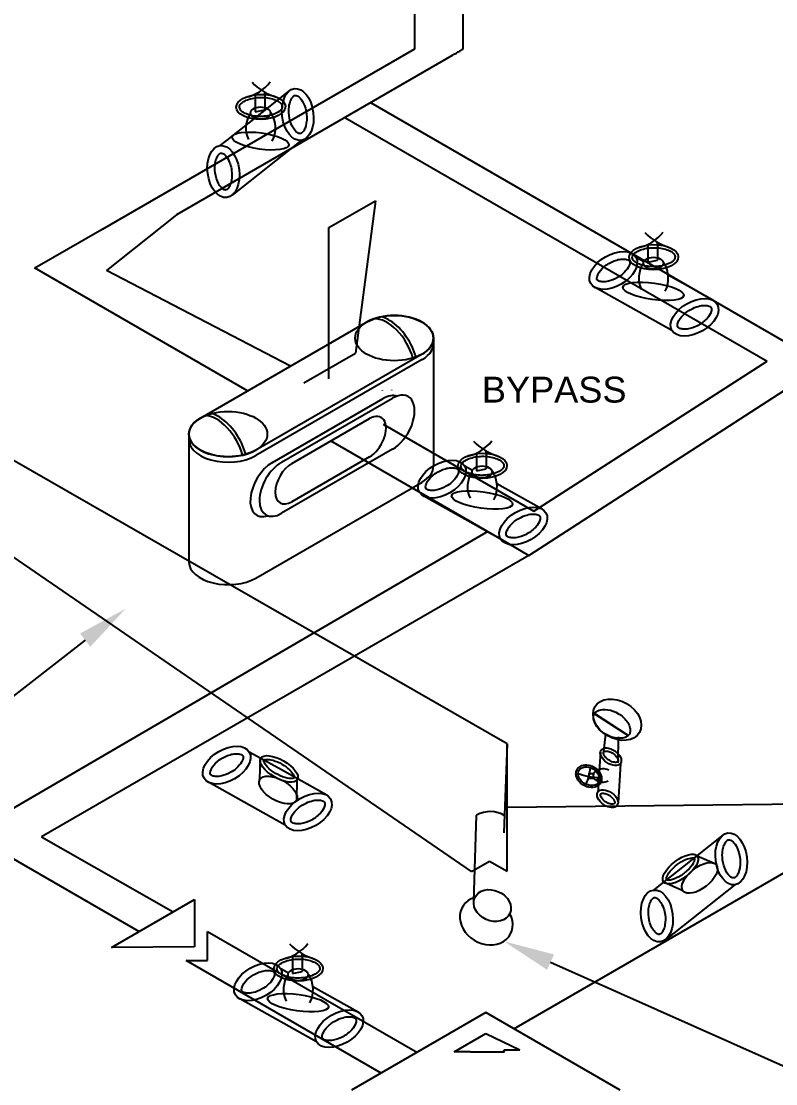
# Model space of a CAD drawing. Header units: millimetres. Extents: x 2399 to 3280, y 1312 to 2501.
# Drawn here: x 3011.4 to 3070.3, y 1356.4 to 1439.4 of the extents above; entities that cross this region are included whole.
import ezdxf
from ezdxf import colors
from ezdxf.entities.mleader import LeaderData, LeaderLine
from ezdxf.math import Vec2, Vec3

# ---------------------------------------------------------------- set-up
doc = ezdxf.new("R2010")
doc.units = ezdxf.units.MM
doc.styles.add('Annotative', font='arial.ttf', dxfattribs={"height": 1})
doc.styles.get("Standard").update_dxf_attribs({"font": 'arial.ttf', "height": 2})

msp = doc.modelspace()

# ---------------------------------------------------------------- linework, layer by layer
at = {"color": 143, "true_color": 0x7aafdf}
for p, q in [((3042.07644, 1486.91348), (3042.07644, 1437.2594)), ((3045.88594, 1437.2594), (3045.75858, 1486.91348)), ((3042.07644, 1437.2594), (3017.66556, 1423.16577)), ((3045.01992, 1436.7594, -9.3471), (3023.47506, 1424.32047, -9.3471)), ((3045.88594, 1437.2594), (3045.88594, 1437.2594, -8.3471)), ((3032.32813, 1434.02508, -9.3471), (3029.14221, 1431.5049, -9.3471)), ((3029.62139, 1433.67201, -9.3471), (3029.61926, 1433.74248, -9.3471)), ((3029.62139, 1433.67201, -9.3471), (3029.62139, 1432.35741, -9.3471)), ((3030.38037, 1433.67201, -9.3471), (3030.38063, 1433.8974, -9.3471)), ((3030.38037, 1433.67201, -9.3471), (3030.38037, 1432.50993, -10.71866)), ((3038.65012, 1433.0818, -9.3471), (3074.12537, 1412.60016, -9.3471)), ((3029.62139, 1432.35741, -9.3471), (3030.38037, 1432.50993, -10.71866)), ((3036.64469, 1431.92396, -9.3471), (3069.65257, 1412.86685, -9.3471)), ((3029.14221, 1431.5049, -9.3471), (3027.42831, 1430.14914, -9.3471)), ((3027.42831, 1430.14914, -9.3471), (3026.88315, 1429.71789, -9.3471)), ((3033.22976, 1430.12551, -9.3471), (3027.83833, 1425.85704, -9.3471)), ((3049.33132, 1382.94899, -105.66538), (2972.9903, 1426.77796, -105.66538)), ((3035.39461, 1423.30709), (3039.03438, 1425.40851)), ((3039.03438, 1425.40851), (3037.48226, 1413.50524, 107.25728)), ((3023.47506, 1424.32047, -9.3471), (3018.0114, 1419.95366)), ((3046.52679, 1372.98275, -38.13916), (2972.9903, 1423.49443, -105.66538)), ((3017.66556, 1423.16577), (3012.41817, 1420.13619)), ((3035.39461, 1411.4882), (3035.39461, 1423.30709)), ((3060.32354, 1421.92552), (3060.32141, 1421.99599)), ((3060.32354, 1421.92552), (3060.32354, 1420.61092)), ((3061.08252, 1421.92552), (3061.08278, 1422.1509)), ((3061.08252, 1421.92552), (3061.08252, 1420.76344, -1.37156)), ((3060.00103, 1420.6468), (3059.39398, 1420.98544)), ((3029.03152, 1410.54447), (3012.37738, 1420.15974)), ((3060.32354, 1420.61092), (3061.08252, 1420.76344, -1.37156)), ((3032.39614, 1412.48703), (3018.0114, 1419.95366)), ((3065.45701, 1417.60322), (3061.90947, 1419.58219)), ((3062.19932, 1415.27792), (3056.19256, 1418.62548)), ((3025.35135, 1408.41972), (3038.34173, 1415.91972)), ((3043.56865, 1414.66972), (3043.56865, 1404.66972)), ((3033.43986, 1411.17135, 107.25728), (3037.48226, 1413.50524, 107.25728)), ((3042.67186, 1413.41972), (3029.68147, 1405.91972)), ((3042.67186, 1412.99305), (3029.68147, 1405.49305)), ((3051.40716, 1401.15904), (3069.65257, 1412.86685, -9.3471)), ((3033.43986, 1411.17135), (3033.43986, 1411.17135, 107.25728)), ((3051.02312, 1397.69294), (3072.23134, 1411.37799, -9.3471)), ((3039.57935, 1410.57652), (3039.57935, 1410.61075)), ((3040.30305, 1410.60429), (3040.30305, 1410.63852)), ((3030.97878, 1404.95337), (3039.63903, 1409.95337)), ((3031.70247, 1404.98113), (3040.36273, 1409.98113)), ((3032.50475, 1404.88453), (3038.56693, 1408.38453)), ((3039.63903, 1407.95337), (3051.40716, 1401.15904)), ((3024.45455, 1407.16972), (3024.45455, 1397.16972)), ((3035.53584, 1406.63453), (3049.43166, 1398.61177)), ((3040.36273, 1405.98113), (3031.70247, 1400.98113)), ((3038.56693, 1405.38453), (3032.50475, 1401.88453)), ((3046.93612, 1405.61642), (3046.93399, 1405.68689)), ((3046.93612, 1405.61642), (3046.93612, 1404.30182)), ((3047.69511, 1405.61642), (3047.69537, 1405.8418)), ((3047.69511, 1405.61642), (3047.69511, 1404.45434, -1.37156)), ((3046.61362, 1404.3377), (3046.00657, 1404.67633)), ((3046.93612, 1404.30182), (3047.69511, 1404.45434, -1.37156)), ((3029.68147, 1395.91972), (3042.67186, 1403.41972)), ((3052.0696, 1401.29412), (3048.52205, 1403.27309)), ((3048.81191, 1398.96882), (3042.80515, 1402.31637)), ((3047.81134, 1399.54726), (3009.66528, 1377.31811)), ((3049.43166, 1398.61177), (3051.02312, 1397.69294)), ((3051.02312, 1397.69294), (3012.93029, 1375.70004)), ((2985.89518, 1388.32383), (3020.57511, 1368.30137)), ((3056.14124, 1385.30821, -81.45061), (3058.78767, 1383.61553, -81.45061)), ((3058.78767, 1383.61553, -81.45061), (3056.15355, 1385.32824, -81.45061)), ((3057.02176, 1383.74401, -81.45061), (3056.82726, 1382.16499, -81.45061)), ((3058.78767, 1383.61553, -81.45061), (3058.78767, 1383.61553, -81.45061)), ((3049.33132, 1382.94899, -105.66538), (3049.06184, 1375.99729)), ((3049.33132, 1373.00421, -105.66538), (3049.33132, 1382.94899, -105.66538)), ((3057.99222, 1383.50639, -81.45061), (3057.96119, 1381.4726, -81.45061)), ((3029.78336, 1381.98254), (3029.17632, 1382.32118)), ((3031.6918, 1380.91794), (3029.78336, 1381.98254)), ((3056.6071, 1382.30283, -81.45061), (3056.49561, 1380.48194, -81.45061)), ((3029.99555, 1380.16355), (3030.05771, 1381.8295)), ((3049.85147, 1360.69371), (3085.64578, 1381.35956)), ((3058.18177, 1381.43606, -81.45061), (3057.99433, 1378.35354, -81.45061)), ((3035.23935, 1378.93896), (3031.6918, 1380.91794)), ((3055.65314, 1380.63009, -81.45061), (3056.09156, 1380.63009, -81.96805)), ((3055.65314, 1380.28924, -81.45061), (3056.10664, 1380.28924, -81.45061)), ((3056.49561, 1380.48194, -81.45061), (3056.43564, 1379.50237, -81.45061)), ((3031.98165, 1376.61367), (3025.97489, 1379.96122)), ((3032.8894, 1378.48162), (3032.91979, 1380.23291)), ((3056.43564, 1379.50237, -81.45061), (3056.41656, 1379.19079, -81.45061)), ((3081.86237, 1378.37134, 42.78751), (3049.33132, 1377.9766, -105.66538)), ((3046.71215, 1370.62825), (3046.92708, 1377.38758, -11.0189)), ((3012.93029, 1375.70004), (3023.23602, 1369.83765)), ((3049.06184, 1375.99729), (3049.06184, 1375.99729)), ((3066.20421, 1375.8426), (3063.01829, 1373.32241)), ((3046.52679, 1372.98275, -105.66538), (3047.94763, 1373.80308, -105.66538)), ((3047.94763, 1373.80308, -105.66538), (3049.33132, 1373.00421, -105.66538)), ((3065.72745, 1373.49651), (3064.1211, 1374.19478)), ((3046.52679, 1372.98275, -105.66538), (3046.52679, 1372.98275, -38.13916)), ((3063.01829, 1373.32241), (3061.30439, 1371.96665)), ((3061.30439, 1371.96665), (3060.75922, 1371.5354)), ((3063.06612, 1371.46659), (3061.55077, 1372.16155)), ((3067.10583, 1371.94303), (3061.71441, 1367.67456)), ((3018.40636, 1367.04924), (3024.8854, 1370.78992)), ((3024.8854, 1370.78992), (3024.8854, 1367.10388)), ((3025.90617, 1366.03133), (3025.90617, 1368.29603)), ((3025.90617, 1368.29603), (3042.13265, 1358.92767)), ((3024.8854, 1367.10388), (3018.40636, 1367.04924)), ((3032.55644, 1366.32245), (3032.55431, 1366.39292)), ((3032.55644, 1366.32245), (3032.55644, 1365.00785)), ((3033.31542, 1366.32245), (3033.31568, 1366.54784)), ((3033.31542, 1366.32245), (3033.31542, 1365.16037, -1.37156)), ((3039.47464, 1357.23001), (3024.23031, 1366.03133)), ((3024.23031, 1366.03133), (3025.90617, 1366.03133)), ((3032.23393, 1365.04373), (3031.62688, 1365.38237)), ((3032.55644, 1365.00785), (3033.31542, 1365.16037, -1.37156)), ((3037.68991, 1362.00015), (3034.14237, 1363.97912)), ((3034.43222, 1359.67485), (3028.42546, 1363.02241)), ((3047.66271, 1361.95739), (3037.16746, 1355.89795)), ((3058.15796, 1355.89795), (3047.66271, 1361.95739)), ((3045.18199, 1358.89691, -2.85544), (3047.65875, 1360.32687, -2.85544)), ((3047.65875, 1360.32687, -2.85544), (3050.31986, 1359.03959, -6.53161)), ((3042.13265, 1358.92767), (3042.28436, 1358.8522)), ((3046.44589, 1358.89691, -2.85544), (3045.18199, 1358.89691, -2.85544)), ((3046.44589, 1358.89691, -2.85544), (3046.44589, 1358.89691, -13.00064)), ((3046.44589, 1358.89691, -13.00064), (3049.10661, 1358.89691, -13.00064)), ((3049.05596, 1359.03959, -6.53161), (3050.31986, 1359.03959, -6.53161)), ((3049.10661, 1358.89691, -13.00064), (3049.05596, 1359.03959, -6.53161))]:
    msp.add_line(p, q, dxfattribs=at)
at = {"color": 143, "true_color": 0x7aafdf, "extrusion": (0.5, -0.866025, 0)}
msp.add_arc((3355.4443, -8.3471, 278.23982), 1, 270, 0, dxfattribs=at)
at = {"color": 143, "true_color": 0x7aafdf}
for centre, radius, start, end in [((3028.15716, 1436.7861, -9.3471), 3.37659, 282.8576029, 321.6732251), ((3032.53211, 1437.6667, -9.3471), 4.34015, 223.5911844, 253.194751), ((3030.97652, 1431.09753, -9.3471), 2.06861, 145.5366857, 205.5366857), ((3029.0039, 1431.0917, -9.3471), 2.21613, 332.7352933, 32.7352933), ((3058.85931, 1425.03961), 3.37659, 282.8576029, 321.6732251), ((3063.23426, 1425.92021), 4.34015, 223.5911844, 253.194751), ((3061.67867, 1419.35104), 2.06861, 145.5366857, 205.5366857), ((3059.70605, 1419.34521), 2.21613, 332.7352933, 32.7352933), ((3045.47189, 1408.73051), 3.37659, 282.8576029, 321.6732251), ((3049.84685, 1409.61111), 4.34015, 223.5911844, 253.194751), ((3048.29126, 1403.04193), 2.06861, 145.5366857, 205.5366857), ((3046.31864, 1403.03611), 2.21613, 332.7352933, 32.7352933), ((3051.23848, 1381.59725, -81.45061), 4.62481, 337.0911378, 353.7239665), ((3056.60412, 1385.04739, -81.45061), 4.7268, 248.3434731, 269.2994189), ((3056.81194, 1380.01193, -81.45061), 0.99524, 62.7352933, 122.7352933), ((3056.80932, 1380.89782, -81.45061), 0.929, 235.5366857, 295.5366857), ((3048.00239, 1375.44007, -11.0189), 2.22465, 58.9051677, 118.9051677), ((3031.0922, 1369.43654), 3.37659, 282.8576029, 321.6732251), ((3035.46716, 1370.31714), 4.34015, 223.5911844, 253.194751), ((3033.91157, 1363.74797), 2.06861, 145.5366857, 205.5366857), ((3031.93895, 1363.74214), 2.21613, 332.7352933, 32.7352933)]:
    msp.add_arc(centre, radius, start, end, dxfattribs=at)
for centre, major_axis, ratio in [((3032.96297, 1432.15195, -9.3471), (0.26679, -2.02644), 0.59812205), ((3030.07556, 1432.74661, 1.12734), (-1.91563, -0.02636), 0.5118697), ((3030.05048, 1432.26811, -9.3471), (-0.77951, 0), 0.60555836), ((3030.04998, 1430.07649, -9.3471), (-2.22336, 0.3083), 0.2849266), ((3060.77771, 1421.00011, 10.47444), (-1.91563, -0.02636), 0.5118697), ((3060.75263, 1420.52162), (-0.77951, 0), 0.60555836), ((3060.75213, 1418.33), (-2.37969, 0.32998), 0.26620838), ((3063.96941, 1416.29989), (-1.77009, -1.02196), 0.59812205), ((3040.50679, 1414.66972), (-3.06186, 0), 0.57735027), ((3027.51641, 1407.16972), (-3.06186, 0), 0.57735027), ((3047.3903, 1404.69101, 10.47444), (-1.91563, -0.02636), 0.5118697), ((3047.36522, 1404.21252), (-0.77951, 0), 0.60555836), ((3047.36472, 1402.0209), (-2.37969, 0.32998), 0.26620838), ((3050.582, 1399.99078), (-1.77009, -1.02196), 0.59812205), ((3057.92326, 1384.84752, -81.45061), (1.73713, -1.00293), 0.73106887), ((3031.49637, 1380.99889), (-1.43866, 0.83061), 0.43588314), ((3057.42393, 1381.95397, -81.45061), (0.75784, -0.51791), 0.59812205), ((3055.70561, 1380.42903, -81.45061), (0.78013, -0.45041), 0.73106887), ((3031.42934, 1379.34627), (-1.43379, 0.81728), 0.4959452), ((3056.28362, 1380.48194, -81.45061), (0, -0.35007), 0.60555836), ((3033.75174, 1377.63563), (-1.77009, -1.02196), 0.59812205), ((3066.83905, 1373.96947), (0.26679, -2.02644), 0.59812205), ((3062.86871, 1373.17283), (-1.31793, -1.01129), 0.43588314), ((3064.36988, 1372.47848), (-1.30376, -1.01189), 0.4959452), ((3048.16717, 1370.31956), (-1.3745, 0.62057), 0.78681029), ((3033.01061, 1365.39705, 10.47444), (-1.91563, -0.02636), 0.5118697), ((3032.98553, 1364.91855), (-0.77951, 0), 0.60555836), ((3032.98503, 1362.72693), (-2.37969, 0.32998), 0.26620838), ((3036.20231, 1360.69682), (-1.77009, -1.02196), 0.59812205)]:
    msp.add_ellipse(centre, major_axis=major_axis, ratio=ratio, dxfattribs=at)
for centre, major_axis, ratio, start_param, end_param in [((3027.14993, 1427.69145, -9.3471), (-0.26679, 2.02644), 0.60575805, -1.57079633, 4.71238898), ((3057.62389, 1419.96347), (1.77009, 1.02196), 0.60575805, -1.57079633, 4.71238898), ((3040.50679, 1414.66972), (-3.06186, 0), 0.57735027, 2.35619449, 5.49778714), ((3039.94087, 1413.38806), (1.53093, -2.65165), 0.57735027, 7.43424091, 9.12948956), ((3039.94087, 1413.38806), (1.53093, -2.65165), 0.57735027, 3.35555364, 3.37942752), ((3040.50679, 1414.24305), (-3.06186, 0), 0.57735027, 2.35619449, 3.26256723), ((3039.63903, 1407.95337), (-1.22474, -2.12132), 0.57735027, 3.25763244, 3.92699082), ((3040.36273, 1407.98113), (-1.22474, -2.12132), 0.57735027, 0.78539816, 3.92699082), ((3026.61961, 1405.84079), (1.53093, -2.65165), 0.57735027, 1.13693679, 2.78341791), ((3038.56693, 1406.88453), (-0.91856, -1.59099), 0.57735027, 0.78539816, 3.92699082), ((3027.51641, 1407.16972), (-3.06186, 0), 0.57735027, 5.49778714, 8.6393798), ((3027.51641, 1406.74305), (-3.06186, 0), 0.57735027, 6.16221073, 8.6393798), ((3026.61961, 1405.84079), (1.53093, -2.65165), 0.57735027, 3.90712856, 4.22234934), ((3044.23648, 1403.65437), (1.77009, 1.02196), 0.60575805, -1.57079633, 4.71238898), ((3030.97878, 1402.95337), (-1.22474, -2.12132), 0.57735027, 3.92699082, 6.8645123), ((3031.70247, 1402.98113), (-1.22474, -2.12132), 0.57735027, 3.92699082, 7.06858347), ((3032.50475, 1403.38453), (-0.91856, -1.59099), 0.57735027, 3.92699082, 7.06858347), ((3040.50679, 1404.66972), (-3.06186, 0), 0.57735027, 2.35619449, 3.14159265), ((3027.51641, 1397.16972), (-3.06186, 0), 0.57735027, 6.28318531, 8.6393798), ((3027.40622, 1381.29922), (1.77009, 1.02196), 0.60575805, -1.57079633, 4.71238898), ((3057.1744, 1378.67287, -81.45061), (-0.75784, 0.51791), 0.60575805, -1.57079633, 4.71238898), ((3061.02601, 1369.50896), (-0.26679, 2.02644), 0.60575805, -1.57079633, 4.71238898), ((3047.6932, 1369.12927), (-1.87027, 1.0798), 0.82788912, 5.60766759, 10.34032748), ((3029.85679, 1364.3604), (1.77009, 1.02196), 0.60575805, -1.57079633, 4.71238898)]:
    msp.add_ellipse(centre, major_axis=major_axis, ratio=ratio, start_param=start_param, end_param=end_param, dxfattribs=at)
for points, knots in [([(3028.39748, 1432.72351, 1.12734), (3028.39818, 1432.67295, 1.12734), (3028.4123, 1432.62091, 1.12734), (3028.48515, 1432.50141, 1.12734), (3028.54519, 1432.43544, 1.12734), (3028.71624, 1432.30765, 1.12734), (3028.82668, 1432.2462, 1.12734), (3029.24667, 1432.07566, 1.12734), (3029.63405, 1432.00452, 1.12734), (3030.41912, 1432.00206, 1.12734), (3030.81467, 1432.07055, 1.12734), (3031.31941, 1432.26436, 1.12734), (3031.47977, 1432.36116, 1.12734), (3031.66886, 1432.53549, 1.12734), (3031.71691, 1432.611, 1.12734), (3031.75984, 1432.73979, 1.12734), (3031.75959, 1432.79404, 1.12734), (3031.71641, 1432.92053, 1.12734), (3031.66858, 1432.99409, 1.12734), (3031.501, 1433.14417, 1.12734), (3031.38227, 1433.21892, 1.12734), (3031.08977, 1433.34579, 1.12734), (3030.91644, 1433.39806, 1.12734), (3030.39068, 1433.49784, 1.12734), (3030.00538, 1433.50715, 1.12734), (3029.29629, 1433.41084, 1.12734), (3028.97427, 1433.30438, 1.12734), (3028.61851, 1433.09186, 1.12734), (3028.52208, 1433.00282, 1.12734), (3028.4147, 1432.84755, 1.12734), (3028.39665, 1432.78369, 1.12734), (3028.39748, 1432.72351, 1.12734)], [0, 0, 0, 0, 0.29371084, 0.29371084, 0.58742168, 0.58742168, 0.88113252, 0.88113252, 1.53779541, 1.53779541, 2.19445829, 2.19445829, 2.62294931, 2.62294931, 2.96496298, 2.96496298, 3.30697666, 3.30697666, 3.64899034, 3.64899034, 3.99100401, 3.99100401, 4.33301769, 4.33301769, 4.94606515, 4.94606515, 5.55911261, 5.55911261, 5.93365654, 5.93365654, 6.28318531, 6.28318531, 6.28318531, 6.28318531]), ([(3033.15929, 1430.66073, -9.3471), (3033.18806, 1430.66452, -9.3471), (3033.21728, 1430.6738, -9.3471), (3033.29381, 1430.72257, -9.3471), (3033.34037, 1430.76344, -9.3471), (3033.43663, 1430.89039, -9.3471), (3033.48563, 1430.97609, -9.3471), (3033.61553, 1431.29999, -9.3471), (3033.66965, 1431.60272, -9.3471), (3033.65783, 1432.243, -9.3471), (3033.59287, 1432.57885, -9.3471), (3033.39801, 1433.08672, -9.3471), (3033.28411, 1433.27722, -9.3471), (3033.07996, 1433.51222, -9.3471), (3032.99099, 1433.5776, -9.3471), (3032.8536, 1433.64376, -9.3471), (3032.80864, 1433.64793, -9.3471), (3032.73184, 1433.6393, -9.3471), (3032.69182, 1433.62601, -9.3471), (3032.57904, 1433.53488, -9.3471), (3032.51032, 1433.45394, -9.3471), (3032.38742, 1433.21477, -9.3471), (3032.33408, 1433.05808, -9.3471), (3032.26795, 1432.6995, -9.3471), (3032.25493, 1432.49801, -9.3471), (3032.28036, 1431.99155, -9.3471), (3032.34665, 1431.68264, -9.3471), (3032.55246, 1431.1609, -9.3471), (3032.69262, 1430.95048, -9.3471), (3032.90548, 1430.74481, -9.3471), (3032.98214, 1430.69922, -9.3471), (3033.09159, 1430.65852, -9.3471), (3033.12686, 1430.65646, -9.3471), (3033.15929, 1430.66073, -9.3471)], [0, 0, 0, 0, 0.27205079, 0.27205079, 0.54410157, 0.54410157, 0.81615236, 0.81615236, 1.38420408, 1.38420408, 1.95225581, 1.95225581, 2.40644277, 2.40644277, 2.76835899, 2.76835899, 3.13027522, 3.13027522, 3.49219144, 3.49219144, 3.85410767, 3.85410767, 4.21602389, 4.21602389, 4.57794012, 4.57794012, 5.10804987, 5.10804987, 5.63815962, 5.63815962, 5.97649806, 5.97649806, 6.28318531, 6.28318531, 6.28318531, 6.28318531]), ([(3027.79298, 1427.77611, -9.3471), (3027.76969, 1427.95305, -9.3471), (3027.72907, 1428.12767, -9.3471), (3027.59898, 1428.5108, -9.3471), (3027.49577, 1428.70496, -9.3471), (3027.28127, 1428.98573, -9.3471), (3027.17175, 1429.06931, -9.3471), (3027.04081, 1429.1308, -9.3471), (3027.00448, 1429.13563, -9.3471), (3026.94764, 1429.13379, -9.3471), (3026.92311, 1429.12819, -9.3471), (3026.84768, 1429.0839, -9.3471), (3026.79767, 1429.04221, -9.3471), (3026.6923, 1428.89946, -9.3471), (3026.63827, 1428.79909, -9.3471), (3026.55045, 1428.55088, -9.3471), (3026.51665, 1428.40351, -9.3471), (3026.46748, 1427.96677, -9.3471), (3026.48501, 1427.65259, -9.3471), (3026.61592, 1427.07037, -9.3471), (3026.72959, 1426.80372, -9.3471), (3026.94951, 1426.47563, -9.3471), (3027.04753, 1426.37817, -9.3471), (3027.19593, 1426.27542, -9.3471), (3027.24934, 1426.25699, -9.3471), (3027.32337, 1426.24471, -9.3471), (3027.34584, 1426.24726, -9.3471), (3027.40898, 1426.27075, -9.3471), (3027.45182, 1426.29548, -9.3471), (3027.55498, 1426.40473, -9.3471), (3027.61297, 1426.4893, -9.3471), (3027.71379, 1426.71494, -9.3471), (3027.75641, 1426.85524, -9.3471), (3027.82296, 1427.24437, -9.3471), (3027.82766, 1427.51268, -9.3471), (3027.79298, 1427.77611, -9.3471)], [-1.57079633, -1.57079633, -1.57079633, -1.57079633, -1.2533915, -1.2533915, -0.81183301, -0.81183301, -0.37027452, -0.37027452, -0.05974953, -0.05974953, 0.25077545, 0.25077545, 0.56130044, 0.56130044, 0.87182543, 0.87182543, 1.18235042, 1.18235042, 1.71911562, 1.71911562, 2.25588082, 2.25588082, 2.63932032, 2.63932032, 2.95942498, 2.95942498, 3.27952963, 3.27952963, 3.59963429, 3.59963429, 3.91973894, 3.91973894, 4.2398436, 4.2398436, 4.71238898, 4.71238898, 4.71238898, 4.71238898]), ([(3059.09963, 1420.97702, 10.47444), (3059.10033, 1420.92646, 10.47444), (3059.11445, 1420.87442, 10.47444), (3059.1873, 1420.75491, 10.47444), (3059.24734, 1420.68895, 10.47444), (3059.41838, 1420.56116, 10.47444), (3059.52883, 1420.49971, 10.47444), (3059.94881, 1420.32917, 10.47444), (3060.3362, 1420.25803, 10.47444), (3061.12127, 1420.25557, 10.47444), (3061.51682, 1420.32406, 10.47444), (3062.02156, 1420.51787, 10.47444), (3062.18192, 1420.61467, 10.47444), (3062.371, 1420.789, 10.47444), (3062.41906, 1420.86451, 10.47444), (3062.46199, 1420.9933, 10.47444), (3062.46174, 1421.04755, 10.47444), (3062.41856, 1421.17404, 10.47444), (3062.37073, 1421.24759, 10.47444), (3062.20315, 1421.39768, 10.47444), (3062.08442, 1421.47242, 10.47444), (3061.79192, 1421.59929, 10.47444), (3061.61859, 1421.65157, 10.47444), (3061.09283, 1421.75135, 10.47444), (3060.70752, 1421.76066, 10.47444), (3059.99844, 1421.66434, 10.47444), (3059.67642, 1421.55789, 10.47444), (3059.32066, 1421.34537, 10.47444), (3059.22423, 1421.25633, 10.47444), (3059.11685, 1421.10106, 10.47444), (3059.0988, 1421.03719, 10.47444), (3059.09963, 1420.97702, 10.47444)], [0, 0, 0, 0, 0.29371084, 0.29371084, 0.58742168, 0.58742168, 0.88113252, 0.88113252, 1.53779541, 1.53779541, 2.19445829, 2.19445829, 2.62294931, 2.62294931, 2.96496298, 2.96496298, 3.30697666, 3.30697666, 3.64899034, 3.64899034, 3.99100401, 3.99100401, 4.33301769, 4.33301769, 4.94606515, 4.94606515, 5.55911261, 5.55911261, 5.93365654, 5.93365654, 6.28318531, 6.28318531, 6.28318531, 6.28318531]), ([(3057.94819, 1419.40177), (3058.10275, 1419.491), (3058.24853, 1419.59536), (3058.55271, 1419.86216), (3058.6926, 1420.03181), (3058.86991, 1420.33744), (3058.90522, 1420.4706), (3058.91191, 1420.6151), (3058.90248, 1420.65052), (3058.87902, 1420.70232), (3058.86446, 1420.72285), (3058.79468, 1420.77558), (3058.73702, 1420.80583), (3058.56482, 1420.84855), (3058.45141, 1420.86007), (3058.18849, 1420.84621), (3058.0394, 1420.82104), (3057.61709, 1420.69933), (3057.33353, 1420.56291), (3056.84573, 1420.21916), (3056.64287, 1420.0121), (3056.42392, 1419.68337), (3056.37139, 1419.55551), (3056.33325, 1419.37909), (3056.33666, 1419.32269), (3056.35365, 1419.2496), (3056.3646, 1419.22981), (3056.41047, 1419.18047), (3056.44971, 1419.15035), (3056.59012, 1419.09685), (3056.69045, 1419.07564), (3056.93749, 1419.06884), (3057.08342, 1419.08316), (3057.4684, 1419.17059), (3057.71809, 1419.26892), (3057.94819, 1419.40177)], [-1.57079633, -1.57079633, -1.57079633, -1.57079633, -1.2533915, -1.2533915, -0.81183301, -0.81183301, -0.37027452, -0.37027452, -0.05974953, -0.05974953, 0.25077545, 0.25077545, 0.56130044, 0.56130044, 0.87182543, 0.87182543, 1.18235042, 1.18235042, 1.71911562, 1.71911562, 2.25588082, 2.25588082, 2.63932032, 2.63932032, 2.95942498, 2.95942498, 3.27952963, 3.27952963, 3.59963429, 3.59963429, 3.91973894, 3.91973894, 4.2398436, 4.2398436, 4.71238898, 4.71238898, 4.71238898, 4.71238898]), ([(3062.66683, 1415.54784), (3062.68134, 1415.52271), (3062.7011, 1415.49927), (3062.77544, 1415.44723), (3062.83102, 1415.41986), (3062.98514, 1415.37951), (3063.08307, 1415.36703), (3063.43203, 1415.37097), (3063.73242, 1415.43682), (3064.31944, 1415.69276), (3064.60486, 1415.8813), (3064.9995, 1416.25569), (3065.13192, 1416.43381), (3065.2709, 1416.71236), (3065.29726, 1416.81958), (3065.30581, 1416.97182), (3065.29246, 1417.01495), (3065.25509, 1417.0826), (3065.2275, 1417.1145), (3065.10014, 1417.18381), (3064.99907, 1417.21633), (3064.73107, 1417.23835), (3064.5659, 1417.22767), (3064.2093, 1417.15154), (3064.01817, 1417.08646), (3063.55999, 1416.86916), (3063.29997, 1416.68969), (3062.8967, 1416.29989), (3062.75594, 1416.08987), (3062.64738, 1415.81451), (3062.6346, 1415.72624), (3062.63888, 1415.60955), (3062.65047, 1415.57617), (3062.66683, 1415.54784)], [0, 0, 0, 0, 0.27205079, 0.27205079, 0.54410157, 0.54410157, 0.81615236, 0.81615236, 1.38420408, 1.38420408, 1.95225581, 1.95225581, 2.40644277, 2.40644277, 2.76835899, 2.76835899, 3.13027522, 3.13027522, 3.49219144, 3.49219144, 3.85410767, 3.85410767, 4.21602389, 4.21602389, 4.57794012, 4.57794012, 5.10804987, 5.10804987, 5.63815962, 5.63815962, 5.97649806, 5.97649806, 6.28318531, 6.28318531, 6.28318531, 6.28318531]), ([(3042.19943, 1413.19663), (3042.04503, 1413.74369), (3041.78033, 1414.29818), (3041.08451, 1415.30009), (3040.64655, 1415.73817), (3039.97, 1416.16931), (3039.7472, 1416.27581), (3039.52604, 1416.34434)], [1.15615599, 1.15615599, 1.15615599, 1.15615599, 1.71462254, 1.71462254, 2.30436116, 2.30436116, 2.58357463, 2.58357463, 2.58357463, 2.58357463]), ([(3028.89422, 1405.59104), (3028.7425, 1406.15691), (3028.47111, 1406.73358), (3027.76326, 1407.75282), (3027.3253, 1408.19089), (3026.66539, 1408.61142), (3026.46004, 1408.71204), (3026.25562, 1408.78066)], [1.13630441, 1.13630441, 1.13630441, 1.13630441, 1.71462254, 1.71462254, 2.30436116, 2.30436116, 2.5621945, 2.5621945, 2.5621945, 2.5621945]), ([(3045.71222, 1404.66792, 10.47444), (3045.71291, 1404.61735, 10.47444), (3045.72703, 1404.56532, 10.47444), (3045.79988, 1404.44581, 10.47444), (3045.85992, 1404.37985, 10.47444), (3046.03097, 1404.25206, 10.47444), (3046.14142, 1404.1906, 10.47444), (3046.5614, 1404.02007, 10.47444), (3046.94878, 1403.94893, 10.47444), (3047.73386, 1403.94647, 10.47444), (3048.1294, 1404.01496, 10.47444), (3048.63415, 1404.20876, 10.47444), (3048.79451, 1404.30557, 10.47444), (3048.98359, 1404.47989, 10.47444), (3049.03165, 1404.5554, 10.47444), (3049.07458, 1404.68419, 10.47444), (3049.07432, 1404.73845, 10.47444), (3049.03114, 1404.86494, 10.47444), (3048.98332, 1404.93849, 10.47444), (3048.81574, 1405.08858, 10.47444), (3048.69701, 1405.16332, 10.47444), (3048.40451, 1405.29019, 10.47444), (3048.23117, 1405.34247, 10.47444), (3047.70541, 1405.44225, 10.47444), (3047.32011, 1405.45155, 10.47444), (3046.61103, 1405.35524, 10.47444), (3046.289, 1405.24879, 10.47444), (3045.93324, 1405.03627, 10.47444), (3045.83682, 1404.94723, 10.47444), (3045.72944, 1404.79195, 10.47444), (3045.71139, 1404.72809, 10.47444), (3045.71222, 1404.66792, 10.47444)], [0, 0, 0, 0, 0.29371084, 0.29371084, 0.58742168, 0.58742168, 0.88113252, 0.88113252, 1.53779541, 1.53779541, 2.19445829, 2.19445829, 2.62294931, 2.62294931, 2.96496298, 2.96496298, 3.30697666, 3.30697666, 3.64899034, 3.64899034, 3.99100401, 3.99100401, 4.33301769, 4.33301769, 4.94606515, 4.94606515, 5.55911261, 5.55911261, 5.93365654, 5.93365654, 6.28318531, 6.28318531, 6.28318531, 6.28318531]), ([(3044.56078, 1403.09267), (3044.71534, 1403.1819), (3044.86112, 1403.28626), (3045.1653, 1403.55306), (3045.30519, 1403.72271), (3045.4825, 1404.02833), (3045.51781, 1404.1615), (3045.5245, 1404.306), (3045.51507, 1404.34142), (3045.49161, 1404.39322), (3045.47705, 1404.41375), (3045.40727, 1404.46648), (3045.34961, 1404.49673), (3045.17741, 1404.53945), (3045.064, 1404.55096), (3044.80108, 1404.53711), (3044.65199, 1404.51194), (3044.22968, 1404.39023), (3043.94612, 1404.2538), (3043.45832, 1403.91006), (3043.25546, 1403.703), (3043.03651, 1403.37427), (3042.98398, 1403.24641), (3042.94584, 1403.06998), (3042.94925, 1403.01359), (3042.96624, 1402.94049), (3042.97719, 1402.92071), (3043.02305, 1402.87136), (3043.0623, 1402.84125), (3043.20271, 1402.78775), (3043.30304, 1402.76654), (3043.55007, 1402.75974), (3043.696, 1402.77405), (3044.08099, 1402.86149), (3044.33068, 1402.95982), (3044.56078, 1403.09267)], [-1.57079633, -1.57079633, -1.57079633, -1.57079633, -1.2533915, -1.2533915, -0.81183301, -0.81183301, -0.37027452, -0.37027452, -0.05974953, -0.05974953, 0.25077545, 0.25077545, 0.56130044, 0.56130044, 0.87182543, 0.87182543, 1.18235042, 1.18235042, 1.71911562, 1.71911562, 2.25588082, 2.25588082, 2.63932032, 2.63932032, 2.95942498, 2.95942498, 3.27952963, 3.27952963, 3.59963429, 3.59963429, 3.91973894, 3.91973894, 4.2398436, 4.2398436, 4.71238898, 4.71238898, 4.71238898, 4.71238898]), ([(3049.27942, 1399.23874), (3049.29392, 1399.21361), (3049.31369, 1399.19017), (3049.38803, 1399.13813), (3049.44361, 1399.11075), (3049.59773, 1399.0704), (3049.69566, 1399.05793), (3050.04461, 1399.06187), (3050.34501, 1399.12771), (3050.93203, 1399.38366), (3051.21745, 1399.5722), (3051.61209, 1399.94658), (3051.74451, 1400.12471), (3051.88349, 1400.40325), (3051.90985, 1400.51047), (3051.91839, 1400.66272), (3051.90505, 1400.70585), (3051.86768, 1400.7735), (3051.84008, 1400.8054), (3051.71273, 1400.87471), (3051.61166, 1400.90723), (3051.34366, 1400.92924), (3051.17849, 1400.91857), (3050.82189, 1400.84244), (3050.63076, 1400.77736), (3050.17258, 1400.56005), (3049.91256, 1400.38059), (3049.50929, 1399.99079), (3049.36853, 1399.78077), (3049.25997, 1399.50541), (3049.24719, 1399.41714), (3049.25147, 1399.30044), (3049.26306, 1399.26707), (3049.27942, 1399.23874)], [0, 0, 0, 0, 0.27205079, 0.27205079, 0.54410157, 0.54410157, 0.81615236, 0.81615236, 1.38420408, 1.38420408, 1.95225581, 1.95225581, 2.40644277, 2.40644277, 2.76835899, 2.76835899, 3.13027522, 3.13027522, 3.49219144, 3.49219144, 3.85410767, 3.85410767, 4.21602389, 4.21602389, 4.57794012, 4.57794012, 5.10804987, 5.10804987, 5.63815962, 5.63815962, 5.97649806, 5.97649806, 6.28318531, 6.28318531, 6.28318531, 6.28318531]), ([(3058.877, 1383.72887, -81.45061), (3058.9154, 1383.79539, -81.45061), (3058.93997, 1383.87144, -81.45061), (3058.95322, 1384.06498, -81.45061), (3058.94001, 1384.18292, -81.45061), (3058.85232, 1384.44782, -81.45061), (3058.77753, 1384.59375, -81.45061), (3058.5133, 1384.9528, -81.45061), (3058.28451, 1385.1612, -81.45061), (3057.75976, 1385.47685, -81.45061), (3057.46537, 1385.58319, -81.45061), (3056.92373, 1385.66577, -81.45061), (3056.67985, 1385.6415, -81.45061), (3056.36946, 1385.53422, -81.45061), (3056.275, 1385.46947, -81.45061), (3056.14562, 1385.33095, -81.45061), (3056.10609, 1385.25641, -81.45061), (3056.06363, 1385.0615, -81.45061), (3056.06347, 1384.93776, -81.45061), (3056.14078, 1384.64339, -81.45061), (3056.21954, 1384.47486, -81.45061), (3056.46097, 1384.14255, -81.45061), (3056.62303, 1383.9796, -81.45061), (3056.99982, 1383.70283, -81.45061), (3057.21411, 1383.58926, -81.45061), (3057.64701, 1383.43562, -81.45061), (3057.86512, 1383.39582, -81.45061), (3058.25315, 1383.38761, -81.45061), (3058.4218, 1383.41904, -81.45061), (3058.67817, 1383.51925, -81.45061), (3058.76558, 1383.58512, -81.45061), (3058.84525, 1383.67912, -81.45061), (3058.86226, 1383.70335, -81.45061), (3058.877, 1383.72887, -81.45061)], [0, 0, 0, 0, 0.34370257, 0.34370257, 0.68740514, 0.68740514, 1.03110771, 1.03110771, 1.54625698, 1.54625698, 2.06140625, 2.06140625, 2.57655552, 2.57655552, 2.97375158, 2.97375158, 3.37094764, 3.37094764, 3.76814369, 3.76814369, 4.16533975, 4.16533975, 4.56253581, 4.56253581, 4.95973187, 4.95973187, 5.35692793, 5.35692793, 5.75412399, 5.75412399, 6.15132004, 6.15132004, 6.28318531, 6.28318531, 6.28318531, 6.28318531]), ([(3027.73053, 1380.73751), (3027.88508, 1380.82675), (3028.03087, 1380.9311), (3028.33505, 1381.19791), (3028.47493, 1381.36756), (3028.65224, 1381.67318), (3028.68755, 1381.80635), (3028.69425, 1381.95085), (3028.68481, 1381.98627), (3028.66136, 1382.03807), (3028.6468, 1382.0586), (3028.57702, 1382.11133), (3028.51936, 1382.14158), (3028.34716, 1382.1843), (3028.23375, 1382.19581), (3027.97082, 1382.18196), (3027.82174, 1382.15679), (3027.39943, 1382.03508), (3027.11587, 1381.89865), (3026.62806, 1381.55491), (3026.42521, 1381.34784), (3026.20625, 1381.01911), (3026.15373, 1380.89125), (3026.11558, 1380.71483), (3026.11899, 1380.65844), (3026.13598, 1380.58534), (3026.14693, 1380.56556), (3026.1928, 1380.51621), (3026.23204, 1380.4861), (3026.37245, 1380.4326), (3026.47278, 1380.41138), (3026.71982, 1380.40459), (3026.86575, 1380.4189), (3027.25073, 1380.50633), (3027.50042, 1380.60466), (3027.73053, 1380.73751)], [-1.57079633, -1.57079633, -1.57079633, -1.57079633, -1.2533915, -1.2533915, -0.81183301, -0.81183301, -0.37027452, -0.37027452, -0.05974953, -0.05974953, 0.25077545, 0.25077545, 0.56130044, 0.56130044, 0.87182543, 0.87182543, 1.18235042, 1.18235042, 1.71911562, 1.71911562, 2.25588082, 2.25588082, 2.63932032, 2.63932032, 2.95942498, 2.95942498, 3.27952963, 3.27952963, 3.59963429, 3.59963429, 3.91973894, 3.91973894, 4.2398436, 4.2398436, 4.71238898, 4.71238898, 4.71238898, 4.71238898]), ([(3057.98161, 1381.57285, -81.45061), (3057.98897, 1381.58361, -81.45061), (3057.99461, 1381.59616, -81.45061), (3058.00123, 1381.63638, -81.45061), (3058.0015, 1381.6642, -81.45061), (3057.98788, 1381.73444, -81.45061), (3057.97389, 1381.77651, -81.45061), (3057.90446, 1381.91701, -81.45061), (3057.8194, 1382.02582, -81.45061), (3057.60166, 1382.21371, -81.45061), (3057.46985, 1382.2926, -81.45061), (3057.24157, 1382.37958, -81.45061), (3057.14371, 1382.39856, -81.45061), (3057.00393, 1382.40067, -81.45061), (3056.9554, 1382.3905, -81.45061), (3056.8921, 1382.36436, -81.45061), (3056.87724, 1382.35057, -81.45061), (3056.85712, 1382.32229, -81.45061), (3056.84957, 1382.30492, -81.45061), (3056.84627, 1382.23989, -81.45061), (3056.85275, 1382.19265, -81.45061), (3056.89594, 1382.07988, -81.45061), (3056.93237, 1382.01508, -81.45061), (3057.03252, 1381.88552, -81.45061), (3057.09602, 1381.8208, -81.45061), (3057.27306, 1381.67756, -81.45061), (3057.39627, 1381.60718, -81.45061), (3057.63247, 1381.5197, -81.45061), (3057.74486, 1381.50355, -81.45061), (3057.87744, 1381.51313, -81.45061), (3057.91566, 1381.52512, -81.45061), (3057.96207, 1381.54954, -81.45061), (3057.97332, 1381.56072, -81.45061), (3057.98161, 1381.57285, -81.45061)], [0, 0, 0, 0, 0.27205079, 0.27205079, 0.54410157, 0.54410157, 0.81615236, 0.81615236, 1.38420408, 1.38420408, 1.95225581, 1.95225581, 2.40644277, 2.40644277, 2.76835899, 2.76835899, 3.13027522, 3.13027522, 3.49219144, 3.49219144, 3.85410767, 3.85410767, 4.21602389, 4.21602389, 4.57794012, 4.57794012, 5.10804987, 5.10804987, 5.63815962, 5.63815962, 5.97649806, 5.97649806, 6.28318531, 6.28318531, 6.28318531, 6.28318531]), ([(3030.30835, 1381.6848), (3030.30599, 1381.68071), (3030.30272, 1381.67516), (3030.30186, 1381.63367), (3030.30627, 1381.59825), (3030.33953, 1381.50384), (3030.36813, 1381.44552), (3030.50632, 1381.23206), (3030.67389, 1381.05332), (3031.09373, 1380.72401), (3031.34496, 1380.57273), (3031.84376, 1380.34965), (3032.09127, 1380.27872), (3032.41437, 1380.24135), (3032.51924, 1380.24781), (3032.63657, 1380.27626), (3032.66366, 1380.29283), (3032.68568, 1380.31142), (3032.68504, 1380.31131), (3032.69053, 1380.33193), (3032.69371, 1380.35722), (3032.67236, 1380.44744), (3032.6474, 1380.51011), (3032.5239, 1380.71709), (3032.37993, 1380.88261), (3032.00795, 1381.19719), (3031.78092, 1381.347), (3031.31382, 1381.58398), (3031.07392, 1381.67078), (3030.70154, 1381.75022), (3030.55746, 1381.75675), (3030.39285, 1381.7346), (3030.34958, 1381.71663), (3030.31355, 1381.69381), (3030.3106, 1381.6887), (3030.30835, 1381.6848)], [0, 0, 0, 0, 0.23530315, 0.23530315, 0.47060631, 0.47060631, 0.70590946, 0.70590946, 1.25482559, 1.25482559, 1.80374172, 1.80374172, 2.35265785, 2.35265785, 2.71272486, 2.71272486, 2.98564344, 2.98564344, 3.25856202, 3.25856202, 3.5314806, 3.5314806, 3.80439918, 3.80439918, 4.32018485, 4.32018485, 4.83597052, 4.83597052, 5.35175619, 5.35175619, 5.76913804, 5.76913804, 6.05862396, 6.05862396, 6.28318531, 6.28318531, 6.28318531, 6.28318531]), ([(3056.62245, 1379.8997, -81.45061), (3056.66544, 1379.97416, -81.45061), (3056.69307, 1380.05732, -81.45061), (3056.72612, 1380.31066, -81.45061), (3056.68624, 1380.48731, -81.45061), (3056.51453, 1380.80745, -81.45061), (3056.38289, 1380.95204, -81.45061), (3056.06785, 1381.17665, -81.45061), (3055.88463, 1381.25649, -81.45061), (3055.51441, 1381.32791, -81.45061), (3055.32721, 1381.31956, -81.45061), (3055.04254, 1381.21809, -81.45061), (3054.93447, 1381.14661, -81.45061), (3054.77398, 1380.95642, -81.45061), (3054.72293, 1380.83834, -81.45061), (3054.69073, 1380.58948, -81.45061), (3054.7086, 1380.45944, -81.45061), (3054.80021, 1380.21165, -81.45061), (3054.87375, 1380.09349, -81.45061), (3055.12043, 1379.81745, -81.45061), (3055.3277, 1379.6824, -81.45061), (3055.76991, 1379.53496, -81.45061), (3056.00466, 1379.52252, -81.45061), (3056.3335, 1379.6216, -81.45061), (3056.44714, 1379.68834, -81.45061), (3056.56778, 1379.81664, -81.45061), (3056.59763, 1379.85671, -81.45061), (3056.62245, 1379.8997, -81.45061)], [0, 0, 0, 0, 0.29496103, 0.29496103, 0.86754624, 0.86754624, 1.44013145, 1.44013145, 2.01271666, 2.01271666, 2.58530186, 2.58530186, 3.01133152, 3.01133152, 3.43736118, 3.43736118, 3.86339084, 3.86339084, 4.2894205, 4.2894205, 4.98522742, 4.98522742, 5.68103433, 5.68103433, 6.11289315, 6.11289315, 6.28318531, 6.28318531, 6.28318531, 6.28318531]), ([(3057.33875, 1378.91336, -81.45061), (3057.27258, 1378.95858, -81.45061), (3057.20199, 1378.99731, -81.45061), (3057.03485, 1379.06859, -81.45061), (3056.93897, 1379.09223, -81.45061), (3056.78077, 1379.1046, -81.45061), (3056.72, 1379.09301, -81.45061), (3056.6602, 1379.06762, -81.45061), (3056.64769, 1379.05692, -81.45061), (3056.63128, 1379.03735, -81.45061), (3056.6258, 1379.02747, -81.45061), (3056.61802, 1378.98897, -81.45061), (3056.61699, 1378.95974, -81.45061), (3056.63317, 1378.88173, -81.45061), (3056.65055, 1378.83358, -81.45061), (3056.70728, 1378.72983, -81.45061), (3056.74645, 1378.67437, -81.45061), (3056.87782, 1378.52706, -81.45061), (3056.98818, 1378.43879, -81.45061), (3057.22217, 1378.30814, -81.45061), (3057.34543, 1378.26627, -81.45061), (3057.52108, 1378.24154, -81.45061), (3057.58305, 1378.24513, -81.45061), (3057.66189, 1378.26399, -81.45061), (3057.68406, 1378.27633, -81.45061), (3057.71035, 1378.29742, -81.45061), (3057.71623, 1378.3057, -81.45061), (3057.72729, 1378.33386, -81.45061), (3057.73185, 1378.3556, -81.45061), (3057.72621, 1378.42284, -81.45061), (3057.71529, 1378.46759, -81.45061), (3057.67002, 1378.56891, -81.45061), (3057.63585, 1378.62521, -81.45061), (3057.52562, 1378.76407, -81.45061), (3057.43727, 1378.84603, -81.45061), (3057.33875, 1378.91336, -81.45061)], [-1.57079633, -1.57079633, -1.57079633, -1.57079633, -1.2533915, -1.2533915, -0.81183301, -0.81183301, -0.37027452, -0.37027452, -0.05974953, -0.05974953, 0.25077545, 0.25077545, 0.56130044, 0.56130044, 0.87182543, 0.87182543, 1.18235042, 1.18235042, 1.71911562, 1.71911562, 2.25588082, 2.25588082, 2.63932032, 2.63932032, 2.95942498, 2.95942498, 3.27952963, 3.27952963, 3.59963429, 3.59963429, 3.91973894, 3.91973894, 4.2398436, 4.2398436, 4.71238898, 4.71238898, 4.71238898, 4.71238898]), ([(3032.44916, 1376.88358), (3032.46367, 1376.85846), (3032.48343, 1376.83502), (3032.55777, 1376.78297), (3032.61335, 1376.7556), (3032.76747, 1376.71525), (3032.86541, 1376.70278), (3033.21436, 1376.70671), (3033.51475, 1376.77256), (3034.10178, 1377.02851), (3034.38719, 1377.21705), (3034.78184, 1377.59143), (3034.91425, 1377.76956), (3035.05323, 1378.0481), (3035.0796, 1378.15532), (3035.08814, 1378.30757), (3035.07479, 1378.3507), (3035.03742, 1378.41835), (3035.00983, 1378.45024), (3034.88248, 1378.51956), (3034.7814, 1378.55208), (3034.51341, 1378.57409), (3034.34823, 1378.56341), (3033.99163, 1378.48728), (3033.8005, 1378.42221), (3033.34233, 1378.2049), (3033.0823, 1378.02544), (3032.67903, 1377.63564), (3032.53827, 1377.42562), (3032.42971, 1377.15025), (3032.41693, 1377.06199), (3032.42121, 1376.94529), (3032.43281, 1376.91191), (3032.44916, 1376.88358)], [0, 0, 0, 0, 0.27205079, 0.27205079, 0.54410157, 0.54410157, 0.81615236, 0.81615236, 1.38420408, 1.38420408, 1.95225581, 1.95225581, 2.40644277, 2.40644277, 2.76835899, 2.76835899, 3.13027522, 3.13027522, 3.49219144, 3.49219144, 3.85410767, 3.85410767, 4.21602389, 4.21602389, 4.57794012, 4.57794012, 5.10804987, 5.10804987, 5.63815962, 5.63815962, 5.97649806, 5.97649806, 6.28318531, 6.28318531, 6.28318531, 6.28318531]), ([(3067.03537, 1372.47824), (3067.06414, 1372.48203), (3067.09336, 1372.49132), (3067.16989, 1372.54008), (3067.21645, 1372.58096), (3067.3127, 1372.7079), (3067.3617, 1372.79361), (3067.49161, 1373.11751), (3067.54573, 1373.42023), (3067.53391, 1374.06052), (3067.46894, 1374.39636), (3067.27408, 1374.90423), (3067.16019, 1375.09474), (3066.95603, 1375.32973), (3066.86706, 1375.39512), (3066.72968, 1375.46127), (3066.68472, 1375.46545), (3066.60792, 1375.45681), (3066.56789, 1375.44352), (3066.45512, 1375.35239), (3066.3864, 1375.27145), (3066.2635, 1375.03228), (3066.21016, 1374.8756), (3066.14402, 1374.51701), (3066.131, 1374.31552), (3066.15643, 1373.80906), (3066.22273, 1373.50016), (3066.42853, 1372.97841), (3066.5687, 1372.768), (3066.78156, 1372.56232), (3066.85821, 1372.51674), (3066.96767, 1372.47603), (3067.00294, 1372.47397), (3067.03537, 1372.47824)], [0, 0, 0, 0, 0.27205079, 0.27205079, 0.54410157, 0.54410157, 0.81615236, 0.81615236, 1.38420408, 1.38420408, 1.95225581, 1.95225581, 2.40644277, 2.40644277, 2.76835899, 2.76835899, 3.13027522, 3.13027522, 3.49219144, 3.49219144, 3.85410767, 3.85410767, 4.21602389, 4.21602389, 4.57794012, 4.57794012, 5.10804987, 5.10804987, 5.63815962, 5.63815962, 5.97649806, 5.97649806, 6.28318531, 6.28318531, 6.28318531, 6.28318531]), ([(3061.78037, 1372.33773), (3061.78325, 1372.33399), (3061.78713, 1372.32885), (3061.82513, 1372.31217), (3061.85954, 1372.30269), (3061.95949, 1372.29729), (3062.02432, 1372.30139), (3062.27441, 1372.34738), (3062.50367, 1372.4338), (3062.96858, 1372.69565), (3063.20449, 1372.86987), (3063.60146, 1373.24533), (3063.76172, 1373.44685), (3063.91989, 1373.73106), (3063.95405, 1373.83042), (3063.97267, 1373.94971), (3063.96772, 1373.98107), (3063.95898, 1374.00853), (3063.95884, 1374.0079), (3063.94188, 1374.02086), (3063.91974, 1374.03347), (3063.82821, 1374.04828), (3063.76076, 1374.0492), (3063.52227, 1374.01431), (3063.31426, 1373.94464), (3062.88128, 1373.72136), (3062.65599, 1373.56895), (3062.2583, 1373.22809), (3062.0863, 1373.03966), (3061.8704, 1372.72603), (3061.80923, 1372.59542), (3061.7667, 1372.43486), (3061.76675, 1372.388), (3061.77404, 1372.34599), (3061.77763, 1372.3413), (3061.78037, 1372.33773)], [0, 0, 0, 0, 0.23530315, 0.23530315, 0.47060631, 0.47060631, 0.70590946, 0.70590946, 1.25482559, 1.25482559, 1.80374172, 1.80374172, 2.35265785, 2.35265785, 2.71272486, 2.71272486, 2.98564344, 2.98564344, 3.25856202, 3.25856202, 3.5314806, 3.5314806, 3.80439918, 3.80439918, 4.32018485, 4.32018485, 4.83597052, 4.83597052, 5.35175619, 5.35175619, 5.76913804, 5.76913804, 6.05862396, 6.05862396, 6.28318531, 6.28318531, 6.28318531, 6.28318531]), ([(3061.66906, 1369.59362), (3061.64577, 1369.77057), (3061.60514, 1369.94519), (3061.47505, 1370.32831), (3061.37185, 1370.52247), (3061.15734, 1370.80324), (3061.04783, 1370.88683), (3060.91689, 1370.94831), (3060.88055, 1370.95315), (3060.82372, 1370.9513), (3060.79918, 1370.94571), (3060.72376, 1370.90142), (3060.67375, 1370.85972), (3060.56838, 1370.71698), (3060.51434, 1370.61661), (3060.42653, 1370.36839), (3060.39273, 1370.22103), (3060.34356, 1369.78429), (3060.36109, 1369.4701), (3060.492, 1368.88789), (3060.60567, 1368.62123), (3060.82558, 1368.29315), (3060.92361, 1368.19569), (3061.07201, 1368.09293), (3061.12541, 1368.0745), (3061.19945, 1368.06223), (3061.22191, 1368.06477), (3061.28506, 1368.08826), (3061.3279, 1368.11299), (3061.43106, 1368.22224), (3061.48905, 1368.30682), (3061.58986, 1368.53245), (3061.63249, 1368.67275), (3061.69904, 1369.06189), (3061.70374, 1369.3302), (3061.66906, 1369.59362)], [-1.57079633, -1.57079633, -1.57079633, -1.57079633, -1.2533915, -1.2533915, -0.81183301, -0.81183301, -0.37027452, -0.37027452, -0.05974953, -0.05974953, 0.25077545, 0.25077545, 0.56130044, 0.56130044, 0.87182543, 0.87182543, 1.18235042, 1.18235042, 1.71911562, 1.71911562, 2.25588082, 2.25588082, 2.63932032, 2.63932032, 2.95942498, 2.95942498, 3.27952963, 3.27952963, 3.59963429, 3.59963429, 3.91973894, 3.91973894, 4.2398436, 4.2398436, 4.71238898, 4.71238898, 4.71238898, 4.71238898]), ([(3031.33253, 1365.37395, 10.47444), (3031.33322, 1365.32339, 10.47444), (3031.34735, 1365.27135, 10.47444), (3031.4202, 1365.15184, 10.47444), (3031.48024, 1365.08588, 10.47444), (3031.65128, 1364.95809, 10.47444), (3031.76173, 1364.89664, 10.47444), (3032.18171, 1364.7261, 10.47444), (3032.5691, 1364.65496, 10.47444), (3033.35417, 1364.6525, 10.47444), (3033.74972, 1364.72099, 10.47444), (3034.25446, 1364.9148, 10.47444), (3034.41482, 1365.0116, 10.47444), (3034.6039, 1365.18593, 10.47444), (3034.65196, 1365.26144, 10.47444), (3034.69489, 1365.39023, 10.47444), (3034.69464, 1365.44448, 10.47444), (3034.65146, 1365.57097, 10.47444), (3034.60363, 1365.64453, 10.47444), (3034.43605, 1365.79461, 10.47444), (3034.31732, 1365.86936, 10.47444), (3034.02482, 1365.99623, 10.47444), (3033.85148, 1366.0485, 10.47444), (3033.32573, 1366.14828, 10.47444), (3032.94042, 1366.15759, 10.47444), (3032.23134, 1366.06128, 10.47444), (3031.90932, 1365.95482, 10.47444), (3031.55356, 1365.7423, 10.47444), (3031.45713, 1365.65326, 10.47444), (3031.34975, 1365.49799, 10.47444), (3031.3317, 1365.43412, 10.47444), (3031.33253, 1365.37395, 10.47444)], [0, 0, 0, 0, 0.29371084, 0.29371084, 0.58742168, 0.58742168, 0.88113252, 0.88113252, 1.53779541, 1.53779541, 2.19445829, 2.19445829, 2.62294931, 2.62294931, 2.96496298, 2.96496298, 3.30697666, 3.30697666, 3.64899034, 3.64899034, 3.99100401, 3.99100401, 4.33301769, 4.33301769, 4.94606515, 4.94606515, 5.55911261, 5.55911261, 5.93365654, 5.93365654, 6.28318531, 6.28318531, 6.28318531, 6.28318531]), ([(3030.18109, 1363.7987), (3030.33565, 1363.88793), (3030.48143, 1363.99229), (3030.78561, 1364.25909), (3030.9255, 1364.42874), (3031.10281, 1364.73437), (3031.13812, 1364.86753), (3031.14481, 1365.01203), (3031.13538, 1365.04745), (3031.11192, 1365.09925), (3031.09736, 1365.11978), (3031.02758, 1365.17251), (3030.96992, 1365.20277), (3030.79772, 1365.24548), (3030.68431, 1365.257), (3030.42139, 1365.24314), (3030.2723, 1365.21798), (3029.84999, 1365.09627), (3029.56643, 1364.95984), (3029.07863, 1364.61609), (3028.87577, 1364.40903), (3028.65682, 1364.0803), (3028.60429, 1363.95244), (3028.56615, 1363.77602), (3028.56956, 1363.71962), (3028.58655, 1363.64653), (3028.5975, 1363.62674), (3028.64337, 1363.5774), (3028.68261, 1363.54728), (3028.82302, 1363.49378), (3028.92335, 1363.47257), (3029.17039, 1363.46578), (3029.31632, 1363.48009), (3029.7013, 1363.56752), (3029.95099, 1363.66585), (3030.18109, 1363.7987)], [-1.57079633, -1.57079633, -1.57079633, -1.57079633, -1.2533915, -1.2533915, -0.81183301, -0.81183301, -0.37027452, -0.37027452, -0.05974953, -0.05974953, 0.25077545, 0.25077545, 0.56130044, 0.56130044, 0.87182543, 0.87182543, 1.18235042, 1.18235042, 1.71911562, 1.71911562, 2.25588082, 2.25588082, 2.63932032, 2.63932032, 2.95942498, 2.95942498, 3.27952963, 3.27952963, 3.59963429, 3.59963429, 3.91973894, 3.91973894, 4.2398436, 4.2398436, 4.71238898, 4.71238898, 4.71238898, 4.71238898]), ([(3034.89973, 1359.94477), (3034.91424, 1359.91964), (3034.934, 1359.8962), (3035.00834, 1359.84416), (3035.06392, 1359.81679), (3035.21804, 1359.77644), (3035.31597, 1359.76397), (3035.66493, 1359.7679), (3035.96532, 1359.83375), (3036.55234, 1360.08969), (3036.83776, 1360.27824), (3037.2324, 1360.65262), (3037.36482, 1360.83074), (3037.5038, 1361.10929), (3037.53016, 1361.21651), (3037.53871, 1361.36875), (3037.52536, 1361.41188), (3037.48799, 1361.47953), (3037.4604, 1361.51143), (3037.33304, 1361.58074), (3037.23197, 1361.61326), (3036.96397, 1361.63528), (3036.7988, 1361.6246), (3036.4422, 1361.54847), (3036.25107, 1361.4834), (3035.79289, 1361.26609), (3035.53287, 1361.08662), (3035.1296, 1360.69682), (3034.98884, 1360.4868), (3034.88028, 1360.21144), (3034.8675, 1360.12317), (3034.87178, 1360.00648), (3034.88337, 1359.9731), (3034.89973, 1359.94477)], [0, 0, 0, 0, 0.27205079, 0.27205079, 0.54410157, 0.54410157, 0.81615236, 0.81615236, 1.38420408, 1.38420408, 1.95225581, 1.95225581, 2.40644277, 2.40644277, 2.76835899, 2.76835899, 3.13027522, 3.13027522, 3.49219144, 3.49219144, 3.85410767, 3.85410767, 4.21602389, 4.21602389, 4.57794012, 4.57794012, 5.10804987, 5.10804987, 5.63815962, 5.63815962, 5.97649806, 5.97649806, 6.28318531, 6.28318531, 6.28318531, 6.28318531])]:
    msp.add_open_spline(points, degree=3, knots=knots, dxfattribs=at)
for points in [[(3063.03411, 1417.85197), (3062.99975, 1417.83175), (3062.96569, 1417.81101), (3062.93196, 1417.78978)], [(3049.6467, 1401.54287), (3049.61233, 1401.52264), (3049.57827, 1401.50191), (3049.54455, 1401.48068)], [(3035.26701, 1362.2489), (3035.23264, 1362.22868), (3035.19858, 1362.20794), (3035.16486, 1362.18671)]]:
    msp.add_open_spline(points, degree=3, dxfattribs=at)

# ---------------------------------------------------------------- texts
at = {"color": 143, "true_color": 0x7aafdf, "insert": (3047.34821, 1411.65664, -8.67262), "char_height": 2.022498, "width": 39.1303586, "attachment_point": 1, "style": 'Annotative'}
msp.add_mtext('BYPASS', dxfattribs=at)

# ---------------------------------------------------------------- leaders
at = {"color": 143, "true_color": 0x7aafdf}
ml = msp.add_multileader_mtext('Standard', dxfattribs=at)
ml.set_content('', color=(122, 175, 223))
ml.set_leader_properties()
ml.build(insert=Vec2(0, 0))
ctx = ml.context
ctx.base_point, ctx.plane_origin = Vec3(2973.55375, 1367.13117), Vec3(3019.50834, 1393.52371)
ctx.text_align_type = 2
notes = []
notes.append((ctx, [(0, (1, 1, 0), (2985.55375, 1367.13117), (-1, 0), 8, [(0, [(3019.50834, 1393.52371)], 0, [])])]))
ctx.mtext.insert, ctx.mtext.alignment, ctx.mtext.flow_direction = Vec3(2975.55375, 1369.13117), 3, 5
ml = msp.add_multileader_mtext('Standard', dxfattribs=at)
ml.set_content('', color=(122, 175, 223))
ml.set_leader_properties()
ml.build(insert=Vec2(0, 0))
ctx = ml.context
ctx.base_point, ctx.plane_origin = Vec3(3080.89673, 1356.88744), Vec3(3049.06453, 1367.52969)
notes.append((ctx, [(0, (1, 1, 0), (3072.89673, 1356.88744), (1, 0), 8, [(0, [(3049.06453, 1367.52969)], 0, [])])]))
ctx.mtext.insert, ctx.mtext.flow_direction = Vec3(3082.89673, 1358.88744), 5
for ctx, leaders in notes:
    for number, flags, end, landing, length, lines in leaders:
        leader = LeaderData()
        leader.index, (leader.has_last_leader_line, leader.has_dogleg_vector, leader.attachment_direction) = number, flags
        leader.last_leader_point, leader.dogleg_vector, leader.dogleg_length = Vec3(end), Vec3(landing), length
        for number, points, colour, breaks in lines:
            line = LeaderLine()
            line.index, line.vertices, line.color, line.breaks = number, Vec3.list(points), colors.encode_raw_color(colour), breaks
            leader.lines.append(line)
        ctx.leaders.append(leader)

doc.saveas('drawing.dxf')
